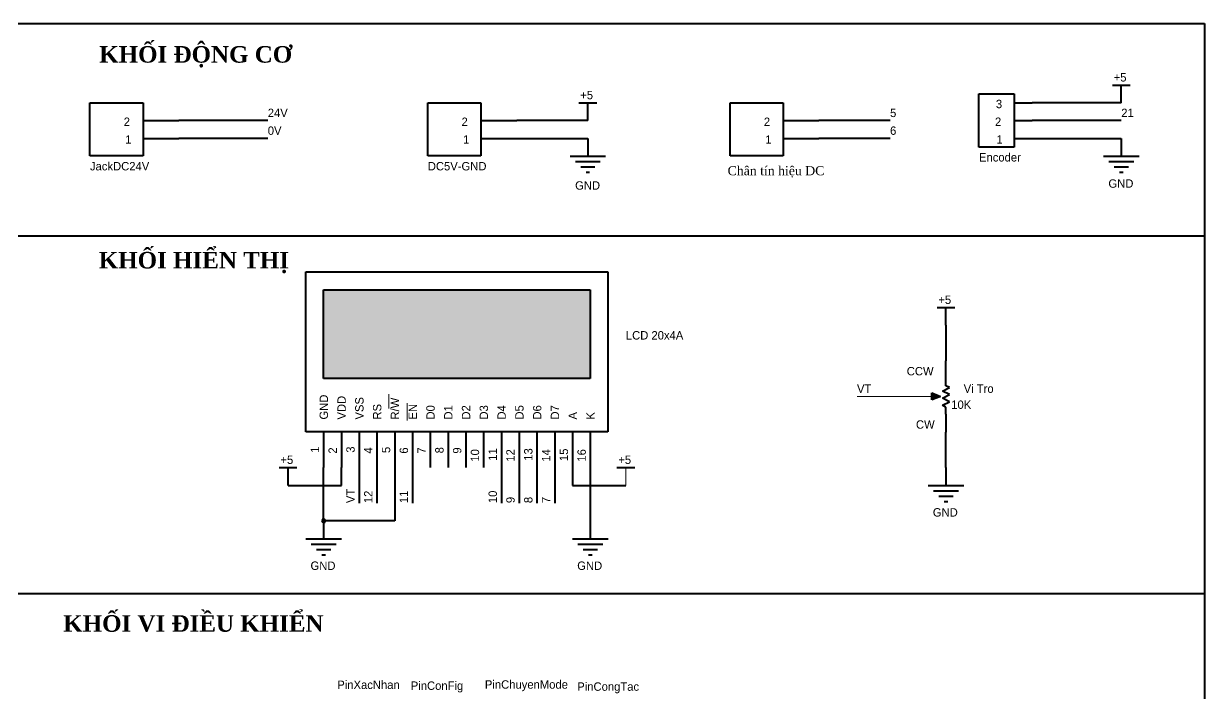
# Model space of a CAD drawing. Header units: inches. Extents: x -122986 to 27550, y -4965 to 6170.
# Drawn here: x 8623 to 9336, y 825 to 1230 of the extents above; entities that cross this region are included whole.
import ezdxf

# ---------------------------------------------------------------- set-up
doc = ezdxf.new("R2010")
doc.units = ezdxf.units.IN
doc.header["$LTSCALE"] = 2
doc.header["$MEASUREMENT"] = 0
for name, color, linetype, lineweight in [('1 mãnh', 7, 'Continuous', 5), ('1 Đậm', 7, 'Continuous', 50), ('duong text', 7, 'Continuous', 15)]:
    doc.layers.add(name, color=color, linetype=linetype, lineweight=lineweight)
doc.styles.add('telex', font='VTIMEN.TTF', dxfattribs={"height": 8})
doc.styles.add('vn', font='VTIMEN.TTF', dxfattribs={"height": 4})

msp = doc.modelspace()

# ---------------------------------------------------------------- hatches: boundary and pattern name
at = {"layer": '1 mãnh', "lineweight": 13, "ltscale": 15, "true_color": 0x58ba48}
h = msp.add_hatch(color=85, dxfattribs=at)
h.dxf.hatch_style = 1
h.paths.add_polyline_path([(8803.928, 1069.377), (8803.928, 1015.824), (8964.956, 1015.824), (8964.956, 1069.377)])
at = {"layer": '1 mãnh', "lineweight": 13, "ltscale": 15}
h = msp.add_hatch(color=256, dxfattribs=at)
h.dxf.hatch_style = 1
h.paths.add_polyline_path([(9176.861, 1004.892), (9171.487, 1007.041), (9171.487, 1002.742)])
h = msp.add_hatch(color=256, dxfattribs=at)
h.dxf.hatch_style = 1
h.paths.add_polyline_path([(8802.847, 929.659), (8803.921, 929.659), (8804.996, 929.659, 1)])
h.paths.add_polyline_path([(8804.996, 929.659), (8803.921, 929.659), (8803.921, 928.584, 0.4142136)])
h.paths.add_polyline_path([(8803.921, 929.659), (8802.847, 929.659, 0.4142136), (8803.921, 928.584)])

# ---------------------------------------------------------------- linework, layer by layer
at = {"layer": '1 Đậm', "lineweight": 40}
for p, q in [((8148.321, 1230.277), (9336.321, 1230.277)), ((9336.321, 1230.277), (9336.321, 390.277)), ((9280.687, 1193.105), (9291.435, 1193.105)), ((9286.061, 1182.357), (9286.061, 1193.105)), ((9200.085, 1187.731), (9221.402, 1187.731)), ((9200.085, 1155.672), (9200.085, 1187.731)), ((9221.402, 1187.731), (9221.402, 1155.672)), ((8662.706, 1182.36), (8694.766, 1182.36)), ((8662.706, 1150.301), (8662.706, 1182.36)), ((8694.766, 1182.36), (8694.766, 1150.301)), ((8866.906, 1182.36), (8898.966, 1182.36)), ((8866.906, 1150.301), (8866.906, 1182.36)), ((8898.966, 1182.36), (8898.966, 1150.301)), ((8958.261, 1182.357), (8969.008, 1182.357)), ((8963.635, 1171.61), (8963.635, 1182.357)), ((9049.621, 1182.36), (9081.681, 1182.36)), ((9049.621, 1150.301), (9049.621, 1182.36)), ((9081.681, 1182.36), (9081.681, 1150.301)), ((9221.576, 1182.357), (9232.323, 1182.357)), ((9286.061, 1182.357), (9232.323, 1182.357)), ((8694.946, 1171.61), (8716.441, 1171.61)), ((8770.179, 1171.61), (8716.441, 1171.61)), ((8899.149, 1171.61), (8920.644, 1171.61)), ((8963.635, 1171.61), (8920.644, 1171.61)), ((9081.858, 1171.61), (9103.353, 1171.61)), ((9146.343, 1171.61), (9103.353, 1171.61)), ((9221.576, 1171.61), (9232.323, 1171.61)), ((9286.061, 1171.61), (9232.323, 1171.61)), ((8694.946, 1160.862), (8716.441, 1160.862)), ((8770.179, 1160.862), (8716.441, 1160.862)), ((8899.149, 1160.862), (8920.644, 1160.862)), ((8920.644, 1160.862), (8963.635, 1160.862)), ((8963.635, 1160.862), (8963.635, 1150.115)), ((9081.858, 1160.862), (9103.353, 1160.862)), ((9146.343, 1160.862), (9103.353, 1160.862)), ((9221.576, 1160.862), (9232.323, 1160.862)), ((9232.323, 1160.862), (9286.061, 1160.862)), ((9286.061, 1160.862), (9286.061, 1150.115)), ((8694.766, 1150.301), (8662.706, 1150.301)), ((8898.966, 1150.301), (8866.906, 1150.301)), ((8952.887, 1150.115), (8974.382, 1150.115)), ((9081.681, 1150.301), (9049.621, 1150.301)), ((9221.402, 1155.672), (9200.085, 1155.672)), ((9275.313, 1150.115), (9296.808, 1150.115)), ((8956.111, 1146.89), (8971.158, 1146.89)), ((8959.336, 1143.666), (8967.934, 1143.666)), ((9278.538, 1146.89), (9293.584, 1146.89)), ((9281.762, 1143.666), (9290.36, 1143.666)), ((8962.56, 1140.442), (8964.709, 1140.442)), ((9284.986, 1140.442), (9287.136, 1140.442)), ((8610.466, 1102.015), (9336.321, 1102.015)), ((8793.174, 1080.131), (8975.709, 1080.131)), ((8793.174, 983.575), (8793.174, 1080.131)), ((8975.709, 1080.131), (8975.709, 983.575)), ((8803.928, 1069.377), (8964.956, 1069.377)), ((8803.928, 1015.824), (8803.928, 1069.377)), ((8964.956, 1069.377), (8964.956, 1015.824)), ((9174.712, 1058.629), (9185.459, 1058.629)), ((9180.085, 1047.882), (9180.085, 1058.629)), ((9180.085, 1047.882), (9180.085, 1026.387)), ((9180.085, 1015.639), (9180.085, 1026.387)), ((8964.956, 1015.824), (8803.928, 1015.824)), ((9180.085, 1011.34), (9180.085, 1015.639)), ((9171.487, 1002.742), (9171.487, 1007.041)), ((9171.487, 1007.041), (9176.861, 1004.892)), ((9171.487, 1002.742), (9171.487, 1007.041)), ((9171.487, 1007.041), (9176.861, 1004.892)), ((9177.936, 1008.116), (9182.235, 1010.265)), ((9182.235, 1005.966), (9177.936, 1008.116)), ((9182.235, 1010.265), (9180.085, 1011.34)), ((9176.861, 1004.892), (9171.487, 1002.742)), ((9176.861, 1004.892), (9171.487, 1002.742)), ((9176.861, 1004.892), (9176.861, 1004.892)), ((9176.861, 1004.892), (9176.861, 1004.892)), ((9177.936, 1003.817), (9182.235, 1005.966)), ((9182.235, 1001.667), (9177.936, 1003.817)), ((9177.936, 999.518), (9182.235, 1001.667)), ((9180.085, 998.443), (9177.936, 999.518)), ((9180.085, 994.144), (9180.085, 998.443)), ((9180.085, 994.144), (9180.085, 983.397)), ((8975.709, 983.575), (8793.174, 983.575)), ((8803.921, 983.397), (8803.921, 961.902)), ((8814.669, 983.397), (8814.669, 961.902)), ((8825.417, 983.397), (8825.417, 961.902)), ((8836.164, 983.397), (8836.164, 961.902)), ((8846.912, 983.397), (8846.912, 961.902)), ((8857.659, 983.397), (8857.659, 961.902)), ((8868.407, 983.397), (8868.407, 961.902)), ((8879.154, 983.397), (8879.154, 961.902)), ((8889.902, 983.397), (8889.902, 961.902)), ((8900.649, 983.397), (8900.649, 961.902)), ((8911.397, 983.397), (8911.397, 961.902)), ((8922.144, 983.397), (8922.144, 961.902)), ((8932.892, 983.397), (8932.892, 961.902)), ((8943.64, 983.397), (8943.64, 961.902)), ((8954.387, 983.397), (8954.387, 961.902)), ((8965.135, 983.397), (8965.135, 961.902)), ((9180.085, 961.902), (9180.085, 983.397)), ((8777.053, 961.902), (8787.8, 961.902)), ((8782.426, 951.154), (8782.426, 961.902)), ((8803.921, 929.659), (8803.921, 961.902)), ((8814.669, 951.154), (8814.669, 961.902)), ((8825.417, 961.902), (8825.417, 940.406)), ((8836.164, 961.902), (8836.164, 940.406)), ((8846.912, 961.902), (8846.912, 929.659)), ((8857.659, 961.902), (8857.659, 940.406)), ((8911.397, 961.902), (8911.397, 940.406)), ((8922.144, 961.902), (8922.144, 940.406)), ((8932.892, 961.902), (8932.892, 940.406)), ((8943.64, 961.902), (8943.64, 940.406)), ((8954.387, 961.902), (8954.387, 951.154)), ((8965.135, 961.902), (8965.135, 929.659)), ((8981.256, 961.902), (8992.003, 961.902)), ((9180.085, 961.902), (9180.085, 951.154)), ((8782.426, 951.154), (8814.669, 951.154)), ((8954.387, 951.154), (8986.63, 951.154)), ((9169.338, 951.154), (9190.833, 951.154)), ((9172.562, 947.93), (9187.609, 947.93)), ((9175.786, 944.705), (9184.384, 944.705)), ((9179.011, 941.481), (9181.16, 941.481)), ((8846.912, 929.659), (8803.921, 929.659)), ((8803.921, 929.659), (8803.921, 918.911)), ((8965.135, 929.659), (8965.135, 918.911)), ((8793.174, 918.911), (8814.669, 918.911)), ((8796.398, 915.687), (8811.445, 915.687)), ((8954.387, 918.911), (8975.882, 918.911)), ((8957.611, 915.687), (8972.658, 915.687)), ((8799.622, 912.463), (8808.22, 912.463)), ((8802.847, 909.239), (8804.996, 909.239)), ((8960.836, 912.463), (8969.434, 912.463)), ((8964.06, 909.239), (8966.209, 909.239)), ((9336.321, 885.515), (8610.466, 885.515))]:
    msp.add_line(p, q, dxfattribs=at)
at = {"layer": '1 Đậm', "lineweight": 13}
msp.add_line((9174.712, 1004.892), (9126.348, 1004.892), dxfattribs=at)
at = {"layer": '1 Đậm', "lineweight": 40}
for start, end in [(0, 180), (180, 0)]:
    msp.add_arc((8803.921, 929.659), 1.075, start, end, dxfattribs=at)
at = {"layer": 'duong text'}
for p, q in [((8843.414, 1006.305), (8843.414, 997.514)), ((8986.63, 951.154), (8986.63, 961.902))]:
    msp.add_line(p, q, dxfattribs=at)
at = {"layer": 'duong text', "lineweight": 9}
msp.add_line((8854.403, 1000.843), (8854.403, 990.293), dxfattribs=at)

# ---------------------------------------------------------------- texts
at = {"lineweight": 20, "ltscale": 2, "attachment_point": 5, "style": 'vn'}
for s, insert, char_height, width in [('{\\fTimes New Roman|b1|i0|c0|p18;KHỐI ĐỘNG CƠ}', (8726.635, 1210.19), 10, 165.23678), ('{\\fTimes New Roman|b0|i0|c0|p18;Chân tín hiệu DC}', (9077.389, 1140.661), 5.50789, 76.93476), ('{\\fTimes New Roman|b1|i0|c0|p18;KHỐI HIỂN THỊ}', (8725.525, 1085.77), 10, 165.23678), ('{\\fTimes New Roman|b1|i0|c0|p18;KHỐI VI ĐIỀU KHIỂN}', (8725.232, 867.534), 10, 165.23678)]:
    msp.add_mtext(s, dxfattribs=dict(at, insert=insert, char_height=char_height, width=width))
at = {"layer": '1 Đậm', "lineweight": 40, "style": 'telex'}
for s, height, p in [('+5', 5.0776, (9281.486, 1195.271)), ('+5', 5.0776, (8959.059, 1184.524)), ('24V', 5.0776, (8770.179, 1173.776)), ('5', 5.078, (9146.343, 1173.776)), ('3', 5.078, (9210.285, 1179.15)), ('21', 5.0776, (9286.061, 1173.776)), ('2', 5.078, (8683.117, 1168.403)), ('2', 5.078, (8887.32, 1168.403)), ('2', 5.078, (9070.028, 1168.403)), ('2', 5.078, (9209.746, 1168.403)), ('0V', 5.0776, (8770.179, 1163.029)), ('6', 5.078, (9146.343, 1163.029)), ('1', 5.078, (8684.014, 1157.655)), ('1', 5.078, (8888.217, 1157.655)), ('1', 5.078, (9070.925, 1157.655)), ('1', 5.078, (9210.643, 1157.655)), ('Encoder', 5.0776, (9200.081, 1146.907)), ('JackDC24V', 5.0776, (8662.703, 1141.534)), ('DC5V-GND', 5.0776, (8866.907, 1141.534)), ('GND', 5.0776, (8955.96, 1129.88)), ('GND', 5.0776, (9278.335, 1131.059)), ('PinXacNhan', 5.0776, (8812.204, 828.048)), ('PinConFig', 5.0776, (8856.628, 827.504)), ('PinChuyenMode', 5.07758, (8901.414, 828.232)), ('PinCongTac', 5.0776, (8957.262, 826.959))]:
    msp.add_text(s, height=height, dxfattribs=at).set_placement(p)
at = {"layer": 'duong text', "style": 'telex'}
for s, p in [('+5', (9175.51, 1060.796)), ('LCD 20x4A', (8986.63, 1039.301)), ('CCW', (9156.424, 1017.623)), ('VT', (9126.348, 1007.058)), ('Vi Tro', (9190.833, 1007.058)), ('10K', (9183.31, 997.385)), ('CW', (9161.983, 985.38)), ('CW', (9161.983, 985.38)), ('+5', (8777.851, 964.068)), ('+5', (8982.055, 964.068)), ('GND', (9172.184, 932.268)), ('GND', (8796.02, 900.025)), ('GND', (8957.233, 900.025))]:
    msp.add_text(s, height=5.0776, dxfattribs=at).set_placement(p)
for s, height, p in [('GND', 5.0776, (8806.59, 990.92)), ('VDD', 5.0776, (8817.337, 990.92)), ('VSS', 5.0776, (8828.085, 990.92)), ('RS', 5.0776, (8838.833, 990.92)), ('R/W', 5.0776, (8849.58, 990.92)), ('EN', 5.0776, (8860.328, 990.92)), ('D0', 5.0776, (8871.075, 990.92)), ('D1', 5.0776, (8881.823, 990.92)), ('D2', 5.0776, (8892.57, 990.92)), ('D3', 5.0776, (8903.318, 990.92)), ('D4', 5.0776, (8914.065, 990.92)), ('D5', 5.0776, (8924.813, 990.92)), ('D6', 5.0776, (8935.56, 990.92)), ('D7', 5.0776, (8946.308, 990.92)), ('A', 5.078, (8957.056, 990.92)), ('K', 5.078, (8967.803, 990.92)), ('1', 5.078, (8801.216, 970.852)), ('2', 5.078, (8811.964, 970.313)), ('3', 5.078, (8822.711, 970.852)), ('4', 5.078, (8833.459, 970.313)), ('5', 5.078, (8844.206, 970.672)), ('6', 5.078, (8854.954, 970.313)), ('7', 5.078, (8865.701, 970.313)), ('8', 5.078, (8876.449, 970.493)), ('9', 5.078, (8887.196, 970.313)), ('10', 5.0776, (8897.944, 965.469)), ('11', 5.0776, (8908.692, 966.007)), ('12', 5.0776, (8919.439, 965.469)), ('13', 5.0776, (8930.187, 966.007)), ('14', 5.0776, (8940.934, 965.469)), ('15', 5.0776, (8951.682, 965.828)), ('16', 5.0776, (8962.429, 965.469)), ('VT', 5.0776, (8822.711, 940.406)), ('12', 5.0776, (8833.459, 940.406)), ('11', 5.0776, (8854.954, 940.406)), ('10', 5.0776, (8908.692, 940.406)), ('9', 5.078, (8919.439, 940.406)), ('8', 5.078, (8930.187, 940.406)), ('7', 5.078, (8940.934, 940.406))]:
    msp.add_text(s, height=height, rotation=90, dxfattribs=at).set_placement(p)

doc.saveas('drawing.dxf')
